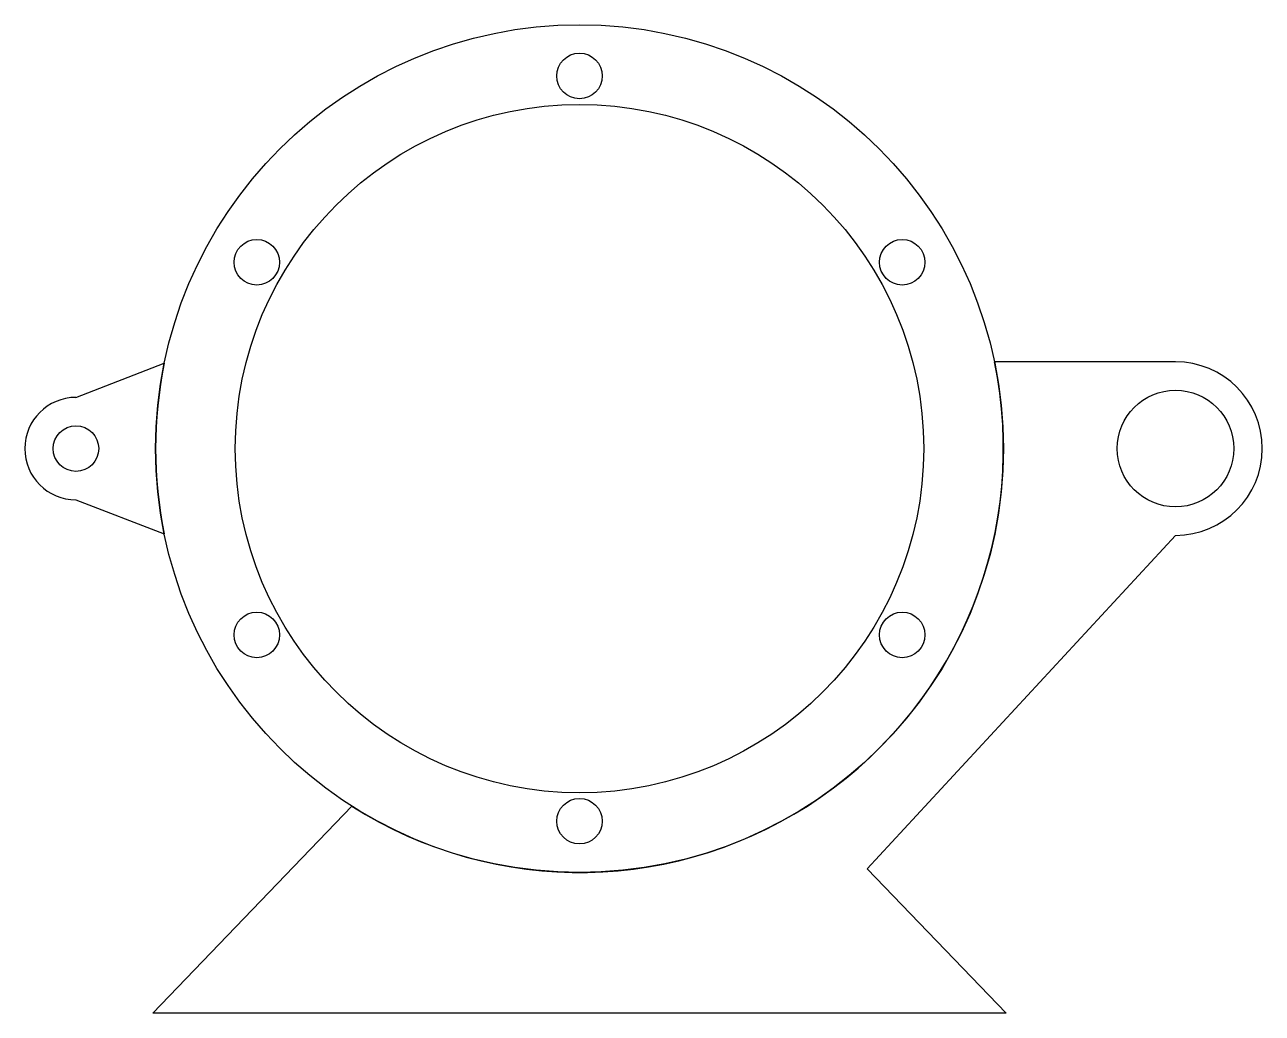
# Model space of a CAD drawing. Header units: millimetres. Extents: x -98 to 120, y -99 to 74.
import ezdxf

# ---------------------------------------------------------------- set-up
doc = ezdxf.new("R2010")
doc.units = ezdxf.units.MM
doc.layers.add('Sketch', color=7, linetype='CONTINUOUS')
doc.layers.add('Sketch001', color=7, linetype='CONTINUOUS')

msp = doc.modelspace()

# ---------------------------------------------------------------- linework, layer by layer
at = {"layer": 'Sketch'}
for centre, radius in [((0, 0), 74.5), ((0, 65.5), 4), ((0, 0), 60.5), ((-56.72, 32.75), 4), ((56.72, 32.75), 4), ((-56.72, -32.75), 4), ((56.72, -32.75), 4), ((0, -65.5), 4)]:
    msp.add_circle(centre, radius, dxfattribs=at)
at = {"layer": 'Sketch001'}
for p, q in [((104.75, 15.25), (72.92, 15.25)), ((-88.5, 9), (-72.97, 15)), ((-88.5, -9), (-72.97, -15)), ((104.75, -15.25), (50.57, -73.84)), ((-40, -62.85), (-75, -99.25)), ((75, -99.25), (50.57, -73.84)), ((75, -99.25), (-75, -99.25))]:
    msp.add_line(p, q, dxfattribs=at)
for centre, radius in [((104.75, 0), 10.25), ((-88.5, 0), 4)]:
    msp.add_circle(centre, radius, dxfattribs=at)
for centre, radius, start, end in [((0, 0), 74.5, -122.4737, 11.8118), ((104.75, 0), 15.25, -90, 90), ((0, 0), 74.5, 168.3845, -168.3845), ((-88.5, 0), 9, 90, -90)]:
    msp.add_arc(centre, radius, start, end, dxfattribs=at)

doc.saveas('drawing.dxf')
